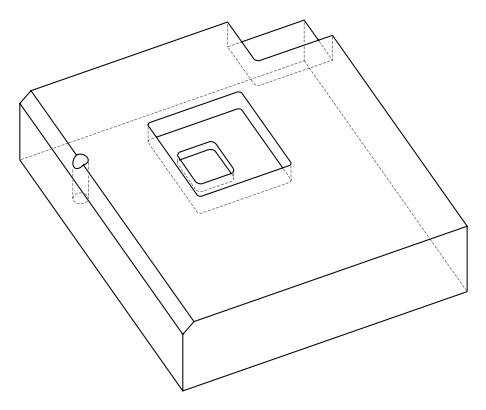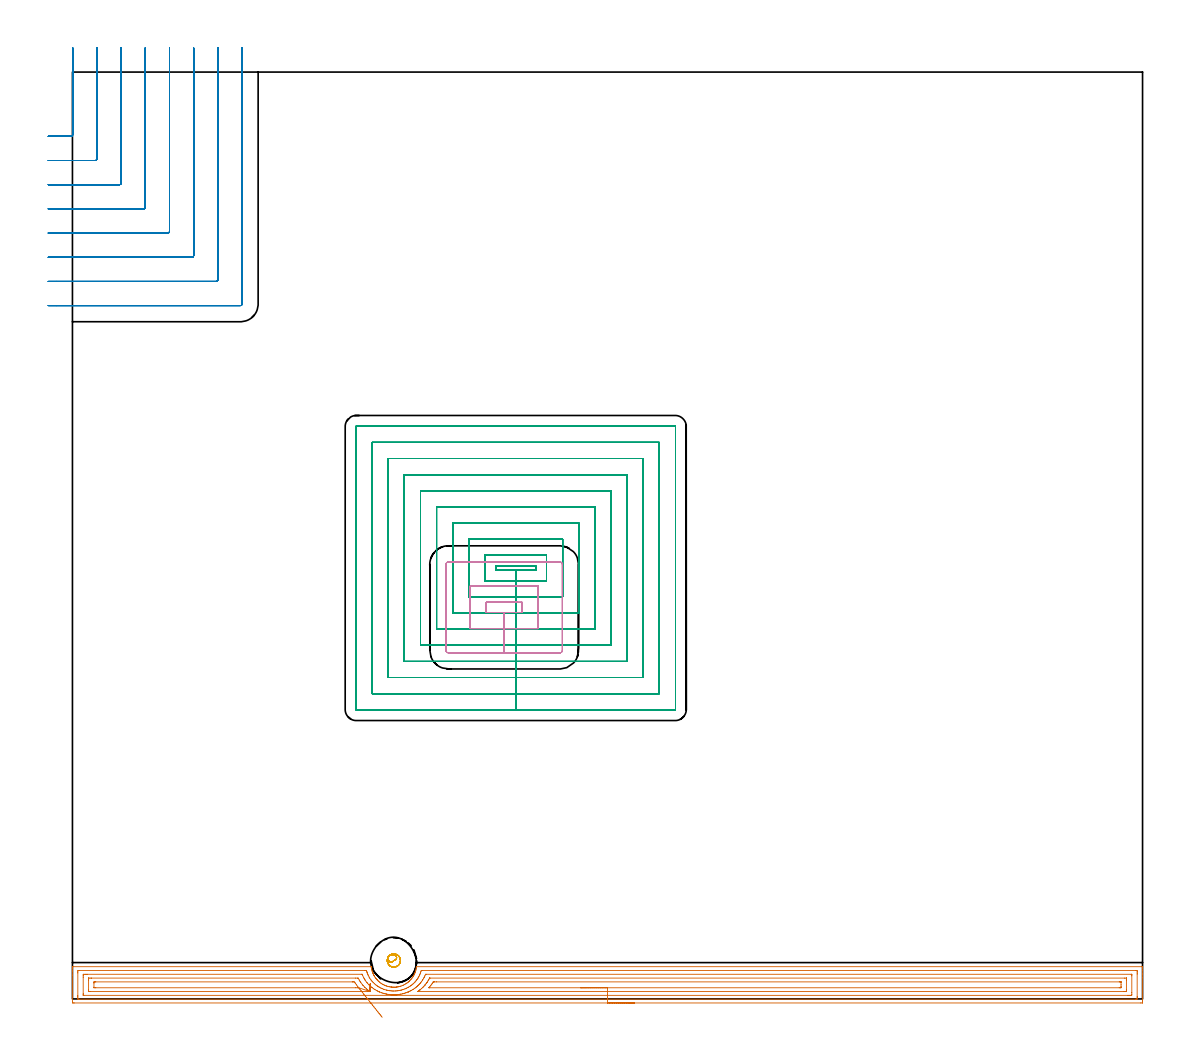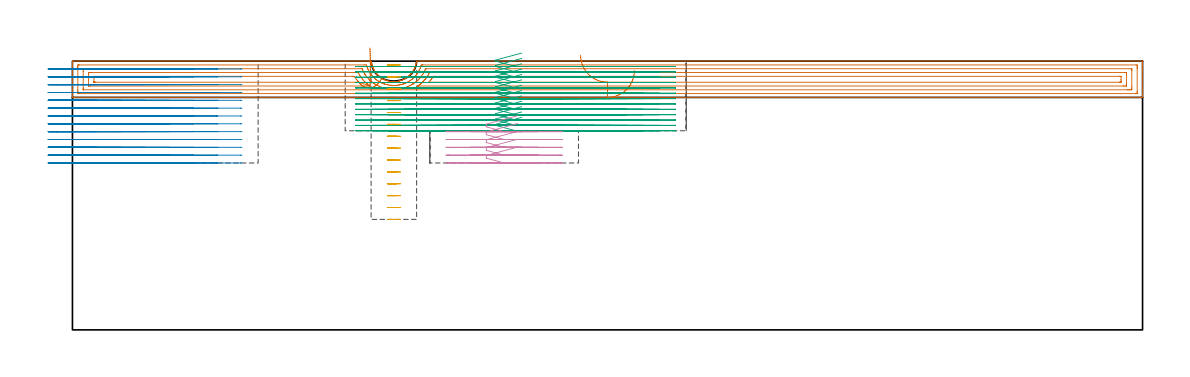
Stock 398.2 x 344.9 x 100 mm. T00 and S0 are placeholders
(PLAN: 5 operations, 3 tool changes, 108.8 min)
(1 AREA_MILL | FG_CHAMFER_SURFACE | UGT0205_001 | 16.2 min | 36288 mm3)
(2 MILL_CORNER_NOTCH_RECTANGULAR | CORNER_NOTCH_RECTANGULAR | NXT0201_011 | Follow Part, ap 3, ae 75% | 24.47 min | 242945 mm3)
(3 MILL_RECTANGULAR_POCKET | POCKET_RECTANGULAR_STRAIGHT | NXT0201_009 | Follow Part, ap 2, ae 75% | 63.39 min | 372726 mm3)
(4 MILL_RECTANGULAR_POCKET_1 | POCKET_RECTANGULAR_STRAIGHT_1 | NXT0201_011 | Follow Part, ap 3, ae 75% | 3.32 min | 29906 mm3)
(5 MILL_BLIND_HOLE_FROM_SOLID_MATERIAL | STEP1POCKET | NXT0201_011 | Spiral | 1.41 min | 12876 mm3)
(TOOL UGT0205_001 | Chamfer Mill 20 x 3 x 45 deg. | D20 FL50 Z2)
(TOOL NXT0201_011 | ENDMILL 12mm [2P460-1200-NA 1630] | D12 FL38 Z6)
(TOOL NXT0201_009 | ENDMILL 8mm [2P460-0800-NA 1630] | D8 FL26 Z6)
(OP 1 AREA_MILL)
G17 G21 G94 G90
T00 M6
G54
G17 G0 G90 X209.1 Y-1.5 S1061 M3
G43 Z110. H0
Z96.5
G94 G1 X209.062 Z95.628 F250.
X208.948 Z94.764
X208.759 Z93.912
X208.497 Z93.08
X208.163 Z92.274
X207.76 Z91.5
X207.292 Z90.764
X206.76 Z90.072
X206.171 Z89.429
X205.528 Z88.84
X204.836 Z88.308
X204.1 Z87.84
X203.326 Z87.437
X202.52 Z87.103
X201.688 Z86.841
X200.836 Z86.652
X199.972 Z86.538
X199.1 Z86.5
X0.627
X0.271 Y-1.496 Z86.502
X0.01 Y-1.492 Z86.506
X0. Y-1.228 Z86.77
Y8.8 Z96.795
Y10.217 Z98.214
Y10.575 Z98.571
Y11.292 Z99.292
Y11.567 Z99.566
X0.007 Y11.964 Z99.955
X0.01 Y11.997 Z99.988
X0.18 Y12. Z100.
X111.039
X111.179 Y11.997 Z99.988
X111.186 Y11.969 Z99.961
X111.281 Y11.388 Z99.388
X111.319 Y11.164 Z99.164
X111.413 Y10.735 Z98.734
X111.528 Y10.308 Z98.308
X111.696 Y9.837 Z97.837
X111.784 Y9.62 Z97.619
X111.874 Y9.399 Z97.397
X111.948 Y9.244 Z97.24
X112.086 Y8.954 Z96.953
X112.169 Y8.8 Z96.796
X112.225 Y8.693 Z96.692
X112.321 Y8.516 Z96.515
X112.421 Y8.349 Z96.347
X112.452 Y8.303 Z96.302
X112.664 Y7.987 Z95.986
X112.921 Y7.634 Z95.632
X113.048 Y7.473 Z95.473
X113.114 Y7.392 Z95.391
X113.274 Y7.204 Z95.204
X113.315 Y7.157 Z95.156
X113.444 Y7.025 Z95.022
X113.709 Y6.751 Z94.748
X113.87 Y6.601 Z94.597
X113.954 Y6.522 Z94.518
X114.208 Y6.301 Z94.298
X114.777 Y5.868 Z93.866
X115.102 Y5.652 Z93.652
X115.545 Y5.397 Z93.395
X115.995 Y5.166 Z93.163
X116.272 Y5.041 Z93.039
X116.396 Y4.986 Z92.982
X116.641 Y4.889 Z92.888
X116.889 Y4.802 Z92.801
X117.334 Y4.667 Z92.666
X117.783 Y4.555 Z92.552
X118.229 Y4.47 Z92.468
X118.618 Y4.417 Z92.414
X118.676 Y4.409 Z92.407
X118.744 Y4.402 Z92.401
X119.01 Y4.381 Z92.375
X119.143 Y4.369 Z92.366
X119.321 Y4.359 Z92.357
X119.402 Y4.356 Z92.352
X119.553 Y4.358 Z92.35
X119.688 Z92.351
X119.794 Y4.356 Z92.353
X120.017 Y4.365 Z92.364
X120.426 Y4.402 Z92.395
X120.464 Y4.405 Z92.398
X120.692 Y4.434 Z92.428
X120.911 Y4.463 Z92.457
X121.32 Y4.538 Z92.531
X121.357 Y4.544 Z92.539
X121.555 Y4.59 Z92.589
X121.767 Y4.643 Z92.638
X121.806 Y4.652 Z92.647
X122.251 Y4.786 Z92.783
X122.802 Y4.985 Z92.984
X123.144 Y5.137 Z93.135
X123.595 Y5.365 Z93.363
X124.038 Y5.616 Z93.614
X124.382 Y5.842 Z93.839
X124.422 Y5.868 Z93.866
X124.931 Y6.252 Z94.251
X125.075 Y6.374 Z94.373
X125.143 Y6.433 Z94.43
X125.194 Y6.477 Z94.475
X125.217 Y6.496 Z94.494
X125.491 Y6.75 Z94.749
X125.825 Y7.094 Z95.093
X126.011 Y7.317 Z95.317
X126.273 Y7.633 Z95.632
X126.474 Y7.913 Z95.91
X126.719 Y8.254 Z96.252
X126.781 Y8.357 Z96.354
X126.878 Y8.516 Z96.515
X127.001 Y8.744 Z96.743
X127.114 Y8.954 Z96.953
X127.25 Y9.244 Z97.242
X127.28 Y9.308 Z97.308
X127.322 Y9.398 Z97.397
X127.379 Y9.539 Z97.538
X127.437 Y9.688 Z97.683
X127.578 Y10.039 Z98.038
X127.612 Y10.123 Z98.123
X127.631 Y10.184 Z98.184
X127.662 Y10.282 Z98.28
X127.742 Y10.575 Z98.569
X127.783 Y10.724 Z98.718
X127.881 Y11.164 Z99.16
X127.979 Y11.743 Z99.742
X128.007 Y11.954 Z99.953
X128.022 Y11.995 Z99.995
X128.025 Y12. Z100.
X398.02
X398.19 Y11.997 Z99.988
X398.193 Y11.964 Z99.955
X398.2 Y11.567 Z99.566
Y11.292 Z99.291
Y10.575 Z98.571
Y9.33 Z97.327
Y7.913 Z95.908
Y-0.698 Z87.299
X398.198 Y-0.963 Z87.035
X398.192 Y-1.492 Z86.506
X398.108 Y-1.495 Z86.503
X397.573 Y-1.5 Z86.5
X199.1
Y-0.086 Z87.914
X2.415 Y-0.085 Z87.915
X2.01 Y-0.075 Z87.925
X2.003 Y0.334 Z88.334
X2.001 Y0.812 Z88.812
X2. Y1.225 Z89.225
X2.001 Y9.688 Z97.688
X2.003 Y10.098 Z98.098
X2.01 Y10.575 Z98.575
X2.405 Y10.585 Z98.585
X2.415 Y10.586 Z98.586
X108.794
X109.414 Y10.575 Z98.575
X109.518 Y10.223 Z98.223
X109.585 Y10.003 Z98.003
X109.68 Y9.706 Z97.706
X109.698 Y9.655 Z97.655
X109.948 Y9.041 Z97.041
X110.059 Y8.8 Z96.8
X110.409 Y8.094 Z96.094
X110.514 Y7.913 Z95.913
X110.592 Y7.784 Z95.784
X111.125 Y7.025 Z95.025
X111.486 Y6.575 Z94.575
X111.89 Y6.138 Z94.138
X112.38 Y5.658 Z93.658
X112.871 Y5.25 Z93.25
X113.274 Y4.943 Z92.943
X113.527 Y4.767 Z92.767
X113.772 Y4.605 Z92.605
X114.161 Y4.369 Z92.369
X114.171 Y4.364 Z92.364
X114.758 Y4.061 Z92.061
X115.062 Y3.917 Z91.917
X115.243 Y3.835 Z91.835
X115.909 Y3.568 Z91.568
X115.956 Y3.551 Z91.551
X115.989 Y3.54 Z91.54
X116.196 Y3.475 Z91.475
X116.85 Y3.295 Z91.295
X117.094 Y3.233 Z91.233
X117.744 Y3.104 Z91.104
X118.18 Y3.042 Z91.042
X118.638 Y2.993 Z90.993
X119.161 Y2.955 Z90.955
X119.532 Y2.947 Z90.947
X120.055 Y2.956 Z90.956
X120.426 Y2.982 Z90.982
X120.879 Y3.025 Z91.025
X121.32 Y3.083 Z91.083
X121.655 Y3.142 Z91.142
X122.214 Y3.262 Z91.262
X122.387 Y3.303 Z91.303
X123.004 Y3.475 Z91.475
X123.094 Y3.503 Z91.503
X123.108 Y3.508 Z91.508
X123.734 Y3.741 Z91.741
X124.002 Y3.855 Z91.855
X124.351 Y4.016 Z92.016
X124.896 Y4.292 Z92.292
X124.942 Y4.317 Z92.317
X125.022 Y4.362 Z92.362
X125.498 Y4.653 Z92.653
X125.79 Y4.845 Z92.845
X126.025 Y5.017 Z93.017
X126.335 Y5.25 Z93.25
X126.528 Y5.405 Z93.405
X126.684 Y5.538 Z93.538
X126.998 Y5.826 Z93.826
X127.315 Y6.138 Z94.138
X127.444 Y6.271 Z94.271
X127.578 Y6.418 Z94.418
X127.852 Y6.753 Z94.753
X128.069 Y7.025 Z95.025
X128.24 Y7.256 Z95.256
X128.472 Y7.577 Z95.577
X128.603 Y7.783 Z95.783
X128.678 Y7.913 Z95.913
X128.921 Y8.355 Z96.355
X129.142 Y8.8 Z96.8
X129.213 Y8.953 Z96.953
X129.366 Y9.313 Z97.313
X129.471 Y9.584 Z97.584
X129.507 Y9.688 Z97.688
X129.687 Y10.257 Z98.257
X129.785 Y10.575 Z98.575
X130.25 Y10.586 Z98.586
X130.26
X395.785 Y10.585 Z98.585
X396.19 Y10.575 Z98.575
X396.197 Y10.166 Z98.166
X396.199 Y9.688 Z97.688
X396.2 Y9.275 Z97.275
X396.199 Y0.812 Z88.812
X396.197 Y0.402 Z88.402
X396.19 Y-0.075 Z87.925
X395.795 Y-0.085 Z87.915
X395.785 Y-0.086 Z87.914
X199.1
Y1.328 Z89.328
X4.204 Y1.329 Z89.329
X4.079 Y1.331 Z89.331
X4.035 Y1.333 Z89.333
X4.016 Y1.334 Z89.334
X4.01 Y1.364 Z89.364
X4.005 Y1.498 Z89.498
X4.001 Y1.7 Z89.7
X4. Y1.902 Z89.902
Y8.115 Z96.115
X4.004 Y8.8 Z96.8
X4.009 Y8.994 Z96.994
X4.026 Y9.165 Z97.165
X4.204 Y9.167 Z97.167
X4.725 Y9.17 Z97.17
X5.098 Y9.171 Z97.171
X5.618 Y9.172 Z97.172
X107.536 Y9.171 Z97.171
X107.723 Y9.169 Z97.169
X107.769 Y9.167 Z97.167
X107.787 Y9.165 Z97.165
X107.815 Y9.136 Z97.136
X107.91 Y8.92 Z96.92
X107.958 Y8.8 Z96.8
X107.99 Y8.721 Z96.721
X108.385 Y7.913 Z95.913
X108.528 Y7.632 Z95.632
X108.804 Y7.149 Z95.149
X108.887 Y7.025 Z95.025
X109.068 Y6.763 Z94.763
X109.538 Y6.138 Z94.138
X109.698 Y5.937 Z93.937
X110.329 Y5.25 Z93.25
X110.592 Y4.992 Z92.992
X110.923 Y4.687 Z92.687
X111.311 Y4.362 Z92.362
X111.486 Y4.224 Z92.224
X112.052 Y3.801 Z91.801
X112.38 Y3.587 Z91.587
X112.564 Y3.475 Z91.475
X113.274 Y3.08 Z91.08
X113.557 Y2.93 Z90.93
X114.08 Y2.675 Z90.675
X114.168 Y2.636 Z90.636
X114.286 Y2.587 Z90.587
X115.062 Y2.293 Z90.293
X115.5 Y2.153 Z90.153
X115.956 Y2.025 Z90.025
X116.292 Y1.934 Z89.934
X116.713 Y1.836 Z89.836
X116.85 Y1.808 Z89.808
X117.43 Y1.7 Z89.7
X117.744 Y1.655 Z89.655
X117.795 Y1.649 Z89.649
X118.295 Y1.599 Z89.599
X118.638 Y1.568 Z89.568
X118.781 Y1.558 Z89.558
X119.127 Y1.541 Z89.541
X119.532 Y1.533 Z89.533
X119.7
X120.048 Y1.542 Z89.542
X120.426 Y1.559 Z89.559
X120.559 Y1.568 Z89.568
X121.098 Y1.617 Z89.617
X121.32 Y1.639 Z89.639
X121.375 Y1.645 Z89.645
X121.778 Y1.7 Z89.7
X122.147 Y1.767 Z89.767
X122.214 Y1.78 Z89.78
X122.879 Y1.928 Z89.928
X123.108 Y1.984 Z89.984
X123.579 Y2.12 Z90.12
X124.002 Y2.25 Z90.25
X124.252 Y2.34 Z90.34
X124.896 Y2.577 Z90.577
X124.903 Y2.58 Z90.58
X124.92 Y2.587 Z90.587
X125.511 Y2.864 Z90.864
X125.79 Y3.006 Z91.006
X126.099 Y3.168 Z91.168
X126.639 Y3.475 Z91.475
X126.667 Y3.492 Z91.492
X126.684 Y3.502 Z91.502
X127.205 Y3.846 Z91.846
X127.578 Y4.116 Z92.116
X127.719 Y4.223 Z92.223
X127.894 Y4.362 Z92.362
X128.208 Y4.625 Z92.625
X128.472 Y4.859 Z92.859
X128.674 Y5.05 Z93.05
X128.875 Y5.25 Z93.25
X129.116 Y5.499 Z93.499
X129.366 Y5.778 Z93.778
X129.53 Y5.975 Z93.975
X129.659 Y6.138 Z94.138
X129.918 Y6.477 Z94.477
X130.26 Y6.94 Z94.94
X130.295 Y6.991 Z94.991
X130.316 Y7.025 Z95.025
X130.625 Y7.551 Z95.551
X130.821 Y7.913 Z95.913
X130.932 Y8.133 Z96.133
X131.154 Y8.595 Z96.595
X131.382 Y9.133 Z97.133
X131.395 Y9.162 Z97.162
X131.451 Y9.166 Z97.166
X131.55 Y9.169 Z97.169
X131.675 Y9.171 Z97.171
X393.996
X394.121 Y9.169 Z97.169
X394.165 Y9.167 Z97.167
X394.184 Y9.166 Z97.166
X394.19 Y9.136 Z97.136
X394.195 Y9.002 Z97.002
X394.198 Y8.8 Z96.8
X394.2 Y8.598 Z96.598
Y2.385 Z90.385
X394.196 Y1.7 Z89.7
X394.191 Y1.506 Z89.506
X394.174 Y1.335 Z89.335
X393.996 Y1.333 Z89.333
X393.475 Y1.33 Z89.33
X393.102 Y1.329 Z89.329
X392.582 Y1.328 Z89.328
X199.1
Y2.743 Z90.743
X128.768
X128.605 Y2.745 Z90.745
X128.531 Y2.748 Z90.748
X128.505 Y2.75 Z90.75
X128.515 Y2.758 Z90.758
X128.609 Y2.83 Z90.83
X128.784 Y2.959 Z90.959
X128.903 Y3.048 Z91.048
X129.294 Y3.343 Z91.343
X129.366 Y3.398 Z91.398
X129.409 Y3.432 Z91.432
X129.46 Y3.475 Z91.475
X129.884 Y3.845 Z91.845
X130.26 Y4.184 Z92.184
X130.352 Y4.272 Z92.272
X130.441 Y4.362 Z92.362
X130.79 Y4.725 Z92.725
X131.154 Y5.134 Z93.134
X131.207 Y5.198 Z93.198
X131.249 Y5.25 Z93.25
X131.596 Y5.699 Z93.699
X131.927 Y6.138 Z94.138
X131.978 Y6.208 Z94.208
X132.048 Y6.309 Z94.309
X132.322 Y6.754 Z94.754
X132.482 Y7.025 Z95.025
X132.647 Y7.319 Z95.319
X132.863 Y7.721 Z95.721
X132.881 Y7.751 Z95.751
X132.898 Y7.753 Z95.753
X132.942 Y7.755 Z95.755
X133.1 Y7.757 Z95.757
X391.471
X392.096 Y7.755 Z95.755
X392.167 Y7.753 Z95.753
X392.184 Y7.751 Z95.751
X392.19 Y7.737 Z95.737
X392.193 Y7.684 Z95.684
X392.198 Y7.467 Z95.467
X392.2 Y7.034 Z95.034
Y3.483 Z91.483
X392.197 Y3.035 Z91.035
X392.193 Y2.816 Z90.816
X392.19 Y2.762 Z90.762
X392.182 Y2.749 Z90.749
X392.157 Y2.748 Z90.748
X392.05 Y2.745 Z90.745
X391.314 Y2.743 Z90.743
X391.158
X199.1
Y4.157 Z92.157
X132.942
X132.735 Y4.159 Z92.159
X132.678 Y4.161 Z92.161
X132.673 Y4.162 Z92.162
X132.684 Y4.179 Z92.179
X132.719 Y4.226 Z92.226
X132.942 Y4.494 Z92.494
X133.274 Y4.921 Z92.921
X133.526 Y5.25 Z93.25
X133.658 Y5.428 Z93.428
X133.837 Y5.678 Z93.678
X134.213 Y6.266 Z94.266
X134.248 Y6.317 Z94.317
X134.263 Y6.336 Z94.336
X134.317 Y6.338 Z94.338
X134.525 Y6.342 Z94.342
X134.731 Y6.343 Z94.343
X135.418
X389.526
X389.733 Y6.342 Z94.342
X390.147 Y6.337 Z94.337
X390.191 Y6.335 Z94.335
X390.194 Y6.324 Z94.324
X390.197 Y6.292 Z94.292
X390.199 Y6.233 Z94.233
X390.2 Y6.138 Z94.138
Y5.25 Z93.25
X390.199 Y4.582 Z92.582
X390.195 Y4.362 Z92.362
X390.19 Y4.196 Z92.196
X390.181 Y4.164 Z92.164
X390.078 Y4.161 Z92.161
X389.941 Y4.159 Z92.159
X389.733 Y4.157 Z92.157
X389.526
X199.1
X198.228 Z92.195
X197.364 Z92.309
X196.512 Z92.498
X195.68 Z92.76
X194.874 Z93.094
X194.1 Z93.497
X193.364 Z93.965
X192.672 Z94.496
X192.029 Z95.086
X191.44 Z95.729
X190.908 Z96.421
X190.44 Z97.157
X190.037 Z97.931
X189.703 Z98.737
X189.441 Z99.569
X189.252 Z100.42
X189.138 Z101.285
X189.1 Z102.157
G0 Z110.
X110.699 Y2.76
Z104.894
G1 X110.727 Y3.348 Z104.251
X110.752 Y3.879 Z103.558
X110.774 Y4.346 Z102.822
X110.793 Y4.748 Z102.048
X110.809 Y5.081 Z101.242
X110.821 Y5.343 Z100.41
X110.83 Y5.531 Z99.558
X110.835 Y5.644 Z98.693
X110.837 Y5.682 Z97.822
X110.835 Y5.643 Z96.95
X110.83 Y5.529 Z96.085
X110.821 Y5.34 Z95.234
X110.808 Y5.078 Z94.402
X110.793 Y4.744 Z93.596
X110.774 Y4.341 Z92.822
X110.751 Y3.872 Z92.087
X110.726 Y3.341 Z91.395
X110.698 Y2.752 Z90.752
Y2.75 Z90.75
X110.691 Y2.747 Z90.747
X110.592 Y2.744 Z90.744
X110.435 Y2.743 Z90.743
X6.729
X6.104 Y2.745 Z90.745
X6.033 Y2.747 Z90.747
X6.016 Y2.749 Z90.749
X6.01 Y2.763 Z90.763
X6.006 Y2.816 Z90.816
X6.002 Y3.033 Z91.033
X6. Y3.466 Z91.466
Y7.017 Z95.017
X6.003 Y7.465 Z95.465
X6.007 Y7.684 Z95.684
X6.01 Y7.738 Z95.738
X6.018 Y7.751 Z95.751
X6.044 Y7.752 Z95.752
X6.15 Y7.755 Z95.755
X6.886 Y7.757 Z95.757
X7.042
X105.385
X106.122 Y7.752 Z95.752
X106.286 Y7.75 Z95.75
X106.352 Y7.705 Z95.705
X106.39 Y7.647 Z95.647
X106.718 Y7.025 Z95.025
X107.016 Y6.525 Z94.525
X107.285 Y6.138 Z94.138
X107.91 Y5.289 Z93.289
X107.943 Y5.25 Z93.25
X108.168 Y4.994 Z92.994
X108.762 Y4.362 Z92.362
X108.804 Y4.319 Z92.319
X109.47 Y3.702 Z91.702
X109.698 Y3.512 Z91.512
X109.745 Y3.475 Z91.475
X110.592 Y2.835 Z90.835
X110.684 Y2.766 Z90.766
X110.698 Y2.752 Z90.752
X106.519 Y4.164 Z92.164
X106.326 Y4.16 Z92.16
X106.122 Y4.158 Z92.158
X105.435 Y4.157 Z92.157
X8.674
X8.467 Y4.158 Z92.158
X8.053 Y4.163 Z92.163
X8.009 Y4.165 Z92.165
X8.006 Y4.176 Z92.176
X8.003 Y4.208 Z92.208
X8.001 Y4.267 Z92.267
X8. Y4.362 Z92.362
X8.001 Y5.918 Z93.918
X8.005 Y6.138 Z94.138
X8.01 Y6.304 Z94.304
X8.019 Y6.336 Z94.336
X8.122 Y6.339 Z94.339
X8.26 Y6.341 Z94.341
X8.467 Y6.343 Z94.343
X8.674
X104.127
X104.334 Y6.342 Z94.342
X104.541 Y6.339 Z94.339
X104.939 Y6.333 Z94.333
X105.065 Y6.138 Z94.138
X105.228 Y5.886 Z93.886
X105.686 Y5.25 Z93.25
X106.122 Y4.663 Z92.663
X106.519 Y4.164 Z92.164
X106.96 Y3.608 Z91.656
X107.428 Y3.02 Z91.213
X107.917 Y2.404 Z90.837
X108.426 Y1.764 Z90.53
X108.948 Y1.106 Z90.296
X109.482 Y0.435 Z90.136
X110.022 Y-0.245 Z90.052
X110.565 Y-0.928 Z90.043
X111.106 Y-1.609 Z90.111
X111.641 Y-2.283 Z90.254
X112.167 Y-2.944 Z90.472
X112.679 Y-3.588 Z90.762
X113.173 Y-4.21 Z91.123
X113.646 Y-4.805 Z91.552
X114.093 Y-5.368 Z92.045
X114.512 Y-5.895 Z92.6
X114.9 Y-6.383 Z93.21
X115.253 Y-6.827 Z93.873
G0 Z110.
M5
M2
(OP 2 MILL_CORNER_NOTCH_RECTANGULAR)
G17 G21 G94 G90
T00 M6
G54
G17 G0 G90 X-9. Y321. S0 M3
G43 Z110. H1
Z97.085
G94 G1 X-6. F250.
X-0.495 F500.
G3 X0.1 Y321.595 R0.6
G1 Y350.9
Y353.9 F250.
G0 Z110.
X-9. Y312.
Z97.085
G1 X-6.
X8.505 F500.
G3 X9.1 Y312.595 R0.6
G1 Y350.9
Y353.9 F250.
G0 Z110.
X-9. Y303.
Z97.085
G1 X-6.
X17.505 F500.
G3 X18.1 Y303.595 R0.6
G1 Y350.9
Y353.9 F250.
G0 Z110.
X-9. Y294.
Z97.085
G1 X-6.
X26.504 F500.
G3 X27.1 Y294.596 R0.6
G1 Y350.9
Y353.9 F250.
G0 Z110.
X-9. Y285.
Z97.085
G1 X-6.
X35.504 F500.
G3 X36.1 Y285.596 R0.6
G1 Y350.9
Y353.9 F250.
G0 Z110.
X-9. Y276.
Z97.085
G1 X-6.
X44.504 F500.
G3 X45.1 Y276.596 R0.6
G1 Y350.9
Y353.9 F250.
G0 Z110.
X-9. Y267.
Z97.085
G1 X-6.
X53.504 F500.
G3 X54.1 Y267.596 R0.6
G1 Y350.9
Y353.9 F250.
G0 Z110.
X-9. Y258.
Z97.085
G1 X-6.
X62.504 F500.
G3 X63.1 Y258.596 R0.6
G1 Y350.9
Y353.9 F250.
G0 Z110.
X-9. Y321.
Z94.169
G1 X-6.
X-0.495 F500.
G3 X0.1 Y321.595 R0.6
G1 Y350.9
Y353.9 F250.
G0 Z110.
X-9. Y312.
Z94.169
G1 X-6.
X8.505 F500.
G3 X9.1 Y312.595 R0.6
G1 Y350.9
Y353.9 F250.
G0 Z110.
X-9. Y303.
Z94.169
G1 X-6.
X17.505 F500.
G3 X18.1 Y303.595 R0.6
G1 Y350.9
Y353.9 F250.
G0 Z110.
X-9. Y294.
Z94.169
G1 X-6.
X26.504 F500.
G3 X27.1 Y294.596 R0.6
G1 Y350.9
Y353.9 F250.
G0 Z110.
X-9. Y285.
Z94.169
G1 X-6.
X35.504 F500.
G3 X36.1 Y285.596 R0.6
G1 Y350.9
Y353.9 F250.
G0 Z110.
X-9. Y276.
Z94.169
G1 X-6.
X44.504 F500.
G3 X45.1 Y276.596 R0.6
G1 Y350.9
Y353.9 F250.
G0 Z110.
X-9. Y267.
Z94.169
G1 X-6.
X53.504 F500.
G3 X54.1 Y267.596 R0.6
G1 Y350.9
Y353.9 F250.
G0 Z110.
X-9. Y258.
Z94.169
G1 X-6.
X62.504 F500.
G3 X63.1 Y258.596 R0.6
G1 Y350.9
Y353.9 F250.
G0 Z110.
X-9. Y321.
Z91.254
G1 X-6.
X-0.495 F500.
G3 X0.1 Y321.595 R0.6
G1 Y350.9
Y353.9 F250.
G0 Z110.
X-9. Y312.
Z91.254
G1 X-6.
X8.505 F500.
G3 X9.1 Y312.595 R0.6
G1 Y350.9
Y353.9 F250.
G0 Z110.
X-9. Y303.
Z91.254
G1 X-6.
X17.505 F500.
G3 X18.1 Y303.595 R0.6
G1 Y350.9
Y353.9 F250.
G0 Z110.
X-9. Y294.
Z91.254
G1 X-6.
X26.504 F500.
G3 X27.1 Y294.596 R0.6
G1 Y350.9
Y353.9 F250.
G0 Z110.
X-9. Y285.
Z91.254
G1 X-6.
X35.504 F500.
G3 X36.1 Y285.596 R0.6
G1 Y350.9
Y353.9 F250.
G0 Z110.
X-9. Y276.
Z91.254
G1 X-6.
X44.504 F500.
G3 X45.1 Y276.596 R0.6
G1 Y350.9
Y353.9 F250.
G0 Z110.
X-9. Y267.
Z91.254
G1 X-6.
X53.504 F500.
G3 X54.1 Y267.596 R0.6
G1 Y350.9
Y353.9 F250.
G0 Z110.
X-9. Y258.
Z91.254
G1 X-6.
X62.504 F500.
G3 X63.1 Y258.596 R0.6
G1 Y350.9
Y353.9 F250.
G0 Z110.
X-9. Y321.
Z88.338
G1 X-6.
X-0.495 F500.
G3 X0.1 Y321.595 R0.6
G1 Y350.9
Y353.9 F250.
G0 Z110.
X-9. Y312.
Z88.338
G1 X-6.
X8.505 F500.
G3 X9.1 Y312.595 R0.6
G1 Y350.9
Y353.9 F250.
G0 Z110.
X-9. Y303.
Z88.338
G1 X-6.
X17.505 F500.
G3 X18.1 Y303.595 R0.6
G1 Y350.9
Y353.9 F250.
G0 Z110.
X-9. Y294.
Z88.338
G1 X-6.
X26.504 F500.
G3 X27.1 Y294.596 R0.6
G1 Y350.9
Y353.9 F250.
G0 Z110.
X-9. Y285.
Z88.338
G1 X-6.
X35.504 F500.
G3 X36.1 Y285.596 R0.6
G1 Y350.9
Y353.9 F250.
G0 Z110.
X-9. Y276.
Z88.338
G1 X-6.
X44.504 F500.
G3 X45.1 Y276.596 R0.6
G1 Y350.9
Y353.9 F250.
G0 Z110.
X-9. Y267.
Z88.338
G1 X-6.
X53.504 F500.
G3 X54.1 Y267.596 R0.6
G1 Y350.9
Y353.9 F250.
G0 Z110.
X-9. Y258.
Z88.338
G1 X-6.
X62.504 F500.
G3 X63.1 Y258.596 R0.6
G1 Y350.9
Y353.9 F250.
G0 Z110.
X-9. Y321.
Z85.423
G1 X-6.
X-0.495 F500.
G3 X0.1 Y321.595 R0.6
G1 Y350.9
Y353.9 F250.
G0 Z110.
X-9. Y312.
Z85.423
G1 X-6.
X8.505 F500.
G3 X9.1 Y312.595 R0.6
G1 Y350.9
Y353.9 F250.
G0 Z110.
X-9. Y303.
Z85.423
G1 X-6.
X17.505 F500.
G3 X18.1 Y303.595 R0.6
G1 Y350.9
Y353.9 F250.
G0 Z110.
X-9. Y294.
Z85.423
G1 X-6.
X26.504 F500.
G3 X27.1 Y294.596 R0.6
G1 Y350.9
Y353.9 F250.
G0 Z110.
X-9. Y285.
Z85.423
G1 X-6.
X35.504 F500.
G3 X36.1 Y285.596 R0.6
G1 Y350.9
Y353.9 F250.
G0 Z110.
X-9. Y276.
Z85.423
G1 X-6.
X44.504 F500.
G3 X45.1 Y276.596 R0.6
G1 Y350.9
Y353.9 F250.
G0 Z110.
X-9. Y267.
Z85.423
G1 X-6.
X53.504 F500.
G3 X54.1 Y267.596 R0.6
G1 Y350.9
Y353.9 F250.
G0 Z110.
X-9. Y258.
Z85.423
G1 X-6.
X62.504 F500.
G3 X63.1 Y258.596 R0.6
G1 Y350.9
Y353.9 F250.
G0 Z110.
X-9. Y321.
Z82.508
G1 X-6.
X-0.495 F500.
G3 X0.1 Y321.595 R0.6
G1 Y350.9
Y353.9 F250.
G0 Z110.
X-9. Y312.
Z82.508
G1 X-6.
X8.505 F500.
G3 X9.1 Y312.595 R0.6
G1 Y350.9
Y353.9 F250.
G0 Z110.
X-9. Y303.
Z82.508
G1 X-6.
X17.505 F500.
G3 X18.1 Y303.595 R0.6
G1 Y350.9
Y353.9 F250.
G0 Z110.
X-9. Y294.
Z82.508
G1 X-6.
X26.504 F500.
G3 X27.1 Y294.596 R0.6
G1 Y350.9
Y353.9 F250.
G0 Z110.
X-9. Y285.
Z82.508
G1 X-6.
X35.504 F500.
G3 X36.1 Y285.596 R0.6
G1 Y350.9
Y353.9 F250.
G0 Z110.
X-9. Y276.
Z82.508
G1 X-6.
X44.504 F500.
G3 X45.1 Y276.596 R0.6
G1 Y350.9
Y353.9 F250.
G0 Z110.
X-9. Y267.
Z82.508
G1 X-6.
X53.504 F500.
G3 X54.1 Y267.596 R0.6
G1 Y350.9
Y353.9 F250.
G0 Z110.
X-9. Y258.
Z82.508
G1 X-6.
X62.504 F500.
G3 X63.1 Y258.596 R0.6
G1 Y350.9
Y353.9 F250.
G0 Z110.
X-9. Y321.
Z79.592
G1 X-6.
X-0.495 F500.
G3 X0.1 Y321.595 R0.6
G1 Y350.9
Y353.9 F250.
G0 Z110.
X-9. Y312.
Z79.592
G1 X-6.
X8.505 F500.
G3 X9.1 Y312.595 R0.6
G1 Y350.9
Y353.9 F250.
G0 Z110.
X-9. Y303.
Z79.592
G1 X-6.
X17.505 F500.
G3 X18.1 Y303.595 R0.6
G1 Y350.9
Y353.9 F250.
G0 Z110.
X-9. Y294.
Z79.592
G1 X-6.
X26.504 F500.
G3 X27.1 Y294.596 R0.6
G1 Y350.9
Y353.9 F250.
G0 Z110.
X-9. Y285.
Z79.592
G1 X-6.
X35.504 F500.
G3 X36.1 Y285.596 R0.6
G1 Y350.9
Y353.9 F250.
G0 Z110.
X-9. Y276.
Z79.592
G1 X-6.
X44.504 F500.
G3 X45.1 Y276.596 R0.6
G1 Y350.9
Y353.9 F250.
G0 Z110.
X-9. Y267.
Z79.592
G1 X-6.
X53.504 F500.
G3 X54.1 Y267.596 R0.6
G1 Y350.9
Y353.9 F250.
G0 Z110.
X-9. Y258.
Z79.592
G1 X-6.
X62.504 F500.
G3 X63.1 Y258.596 R0.6
G1 Y350.9
Y353.9 F250.
G0 Z110.
X-9. Y321.
Z76.677
G1 X-6.
X-0.495 F500.
G3 X0.1 Y321.595 R0.6
G1 Y350.9
Y353.9 F250.
G0 Z110.
X-9. Y312.
Z76.677
G1 X-6.
X8.505 F500.
G3 X9.1 Y312.595 R0.6
G1 Y350.9
Y353.9 F250.
G0 Z110.
X-9. Y303.
Z76.677
G1 X-6.
X17.505 F500.
G3 X18.1 Y303.595 R0.6
G1 Y350.9
Y353.9 F250.
G0 Z110.
X-9. Y294.
Z76.677
G1 X-6.
X26.504 F500.
G3 X27.1 Y294.596 R0.6
G1 Y350.9
Y353.9 F250.
G0 Z110.
X-9. Y285.
Z76.677
G1 X-6.
X35.504 F500.
G3 X36.1 Y285.596 R0.6
G1 Y350.9
Y353.9 F250.
G0 Z110.
X-9. Y276.
Z76.677
G1 X-6.
X44.504 F500.
G3 X45.1 Y276.596 R0.6
G1 Y350.9
Y353.9 F250.
G0 Z110.
X-9. Y267.
Z76.677
G1 X-6.
X53.504 F500.
G3 X54.1 Y267.596 R0.6
G1 Y350.9
Y353.9 F250.
G0 Z110.
X-9. Y258.
Z76.677
G1 X-6.
X62.504 F500.
G3 X63.1 Y258.596 R0.6
G1 Y350.9
Y353.9 F250.
G0 Z110.
X-9. Y321.
Z73.762
G1 X-6.
X-0.495 F500.
G3 X0.1 Y321.595 R0.6
G1 Y350.9
Y353.9 F250.
G0 Z110.
X-9. Y312.
Z73.762
G1 X-6.
X8.505 F500.
G3 X9.1 Y312.595 R0.6
G1 Y350.9
Y353.9 F250.
G0 Z110.
X-9. Y303.
Z73.762
G1 X-6.
X17.505 F500.
G3 X18.1 Y303.595 R0.6
G1 Y350.9
Y353.9 F250.
G0 Z110.
X-9. Y294.
Z73.762
G1 X-6.
X26.504 F500.
G3 X27.1 Y294.596 R0.6
G1 Y350.9
Y353.9 F250.
G0 Z110.
X-9. Y285.
Z73.762
G1 X-6.
X35.504 F500.
G3 X36.1 Y285.596 R0.6
G1 Y350.9
Y353.9 F250.
G0 Z110.
X-9. Y276.
Z73.762
G1 X-6.
X44.504 F500.
G3 X45.1 Y276.596 R0.6
G1 Y350.9
Y353.9 F250.
G0 Z110.
X-9. Y267.
Z73.762
G1 X-6.
X53.504 F500.
G3 X54.1 Y267.596 R0.6
G1 Y350.9
Y353.9 F250.
G0 Z110.
X-9. Y258.
Z73.762
G1 X-6.
X62.504 F500.
G3 X63.1 Y258.596 R0.6
G1 Y350.9
Y353.9 F250.
G0 Z110.
X-9. Y321.
Z70.846
G1 X-6.
X-0.495 F500.
G3 X0.1 Y321.595 R0.6
G1 Y350.9
Y353.9 F250.
G0 Z110.
X-9. Y312.
Z70.846
G1 X-6.
X8.505 F500.
G3 X9.1 Y312.595 R0.6
G1 Y350.9
Y353.9 F250.
G0 Z110.
X-9. Y303.
Z70.846
G1 X-6.
X17.505 F500.
G3 X18.1 Y303.595 R0.6
G1 Y350.9
Y353.9 F250.
G0 Z110.
X-9. Y294.
Z70.846
G1 X-6.
X26.504 F500.
G3 X27.1 Y294.596 R0.6
G1 Y350.9
Y353.9 F250.
G0 Z110.
X-9. Y285.
Z70.846
G1 X-6.
X35.504 F500.
G3 X36.1 Y285.596 R0.6
G1 Y350.9
Y353.9 F250.
G0 Z110.
X-9. Y276.
Z70.846
G1 X-6.
X44.504 F500.
G3 X45.1 Y276.596 R0.6
G1 Y350.9
Y353.9 F250.
G0 Z110.
X-9. Y267.
Z70.846
G1 X-6.
X53.504 F500.
G3 X54.1 Y267.596 R0.6
G1 Y350.9
Y353.9 F250.
G0 Z110.
X-9. Y258.
Z70.846
G1 X-6.
X62.504 F500.
G3 X63.1 Y258.596 R0.6
G1 Y350.9
Y353.9 F250.
G0 Z110.
X-9. Y321.
Z67.931
G1 X-6.
X-0.495 F500.
G3 X0.1 Y321.595 R0.6
G1 Y350.9
Y353.9 F250.
G0 Z110.
X-9. Y312.
Z67.931
G1 X-6.
X8.505 F500.
G3 X9.1 Y312.595 R0.6
G1 Y350.9
Y353.9 F250.
G0 Z110.
X-9. Y303.
Z67.931
G1 X-6.
X17.505 F500.
G3 X18.1 Y303.595 R0.6
G1 Y350.9
Y353.9 F250.
G0 Z110.
X-9. Y294.
Z67.931
G1 X-6.
X26.504 F500.
G3 X27.1 Y294.596 R0.6
G1 Y350.9
Y353.9 F250.
G0 Z110.
X-9. Y285.
Z67.931
G1 X-6.
X35.504 F500.
G3 X36.1 Y285.596 R0.6
G1 Y350.9
Y353.9 F250.
G0 Z110.
X-9. Y276.
Z67.931
G1 X-6.
X44.504 F500.
G3 X45.1 Y276.596 R0.6
G1 Y350.9
Y353.9 F250.
G0 Z110.
X-9. Y267.
Z67.931
G1 X-6.
X53.504 F500.
G3 X54.1 Y267.596 R0.6
G1 Y350.9
Y353.9 F250.
G0 Z110.
X-9. Y258.
Z67.931
G1 X-6.
X62.504 F500.
G3 X63.1 Y258.596 R0.6
G1 Y350.9
Y353.9 F250.
G0 Z110.
X-9. Y321.
Z65.015
G1 X-6.
X-0.495 F500.
G3 X0.1 Y321.595 R0.6
G1 Y350.9
Y353.9 F250.
G0 Z110.
X-9. Y312.
Z65.015
G1 X-6.
X8.505 F500.
G3 X9.1 Y312.595 R0.6
G1 Y350.9
Y353.9 F250.
G0 Z110.
X-9. Y303.
Z65.015
G1 X-6.
X17.505 F500.
G3 X18.1 Y303.595 R0.6
G1 Y350.9
Y353.9 F250.
G0 Z110.
X-9. Y294.
Z65.015
G1 X-6.
X26.504 F500.
G3 X27.1 Y294.596 R0.6
G1 Y350.9
Y353.9 F250.
G0 Z110.
X-9. Y285.
Z65.015
G1 X-6.
X35.504 F500.
G3 X36.1 Y285.596 R0.6
G1 Y350.9
Y353.9 F250.
G0 Z110.
X-9. Y276.
Z65.015
G1 X-6.
X44.504 F500.
G3 X45.1 Y276.596 R0.6
G1 Y350.9
Y353.9 F250.
G0 Z110.
X-9. Y267.
Z65.015
G1 X-6.
X53.504 F500.
G3 X54.1 Y267.596 R0.6
G1 Y350.9
Y353.9 F250.
G0 Z110.
X-9. Y258.
Z65.015
G1 X-6.
X62.504 F500.
G3 X63.1 Y258.596 R0.6
G1 Y350.9
Y353.9 F250.
G0 Z110.
X-9. Y321.
Z62.1
G1 X-6.
X-0.495 F500.
G3 X0.1 Y321.595 R0.6
G1 Y350.9
Y353.9 F250.
G0 Z110.
X-9. Y312.
Z62.1
G1 X-6.
X8.505 F500.
G3 X9.1 Y312.595 R0.6
G1 Y350.9
Y353.9 F250.
G0 Z110.
X-9. Y303.
Z62.1
G1 X-6.
X17.505 F500.
G3 X18.1 Y303.595 R0.6
G1 Y350.9
Y353.9 F250.
G0 Z110.
X-9. Y294.
Z62.1
G1 X-6.
X26.504 F500.
G3 X27.1 Y294.596 R0.6
G1 Y350.9
Y353.9 F250.
G0 Z110.
X-9. Y285.
Z62.1
G1 X-6.
X35.504 F500.
G3 X36.1 Y285.596 R0.6
G1 Y350.9
Y353.9 F250.
G0 Z110.
X-9. Y276.
Z62.1
G1 X-6.
X44.504 F500.
G3 X45.1 Y276.596 R0.6
G1 Y350.9
Y353.9 F250.
G0 Z110.
X-9. Y267.
Z62.1
G1 X-6.
X53.504 F500.
G3 X54.1 Y267.596 R0.6
G1 Y350.9
Y353.9 F250.
G0 Z110.
X-9. Y258.
Z62.1
G1 X-6.
X62.504 F500.
G3 X63.1 Y258.596 R0.6
G1 Y350.9
Y353.9 F250.
G0 Z110.
M5
M2
(OP 3 MILL_RECTANGULAR_POCKET)
G17 G21 G94 G90
T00 M6
G54
G17 G0 G90 X167.182 Y161.1 S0 M3
G43 Z110. H1
Z103.
G94 G1 X157.5 Z100.406 F250.
Y159.6 Z100.004
X164.95 Z98.008
X172.4 F500.
Y161.1
X157.5
Y159.6
X164.95
Y155.6
X176.4
Y165.1
X153.5
Y155.6
X164.95
Y149.6
X182.4
Y171.1
X147.5
Y149.6
X164.95
Y143.6
X188.4
Y177.1
X141.5
Y143.6
X164.95
Y137.6
X194.4
Y183.1
X135.5
Y137.6
X164.95
Y131.6
X200.4
Y189.1
X129.5
Y131.6
X164.95
Y125.6
X206.4
Y195.1
X123.5
Y125.6
X164.95
Y119.6
X212.4
Y201.1
X117.5
Y119.6
X164.95
Y113.6
X218.4
Y207.1
X111.5
Y113.6
X164.95
Y107.6
X224.3
X224.355 Y107.605
X224.395 Y107.645
X224.4 Y107.7
Y213.
X224.395 Y213.055
X224.355 Y213.095
X224.3 Y213.1
X105.6
X105.545 Y213.095
X105.505 Y213.055
X105.5 Y213.
Y107.7
X105.505 Y107.645
X105.545 Y107.605
X105.6 Y107.6
X164.95
X165.95
G0 X167.182 Y161.1 Z101.008
G1 X157.5 Z98.413 F250.
Y159.6 Z98.012
X164.95 Z96.015
X172.4 F500.
Y161.1
X157.5
Y159.6
X164.95
Y155.6
X176.4
Y165.1
X153.5
Y155.6
X164.95
Y149.6
X182.4
Y171.1
X147.5
Y149.6
X164.95
Y143.6
X188.4
Y177.1
X141.5
Y143.6
X164.95
Y137.6
X194.4
Y183.1
X135.5
Y137.6
X164.95
Y131.6
X200.4
Y189.1
X129.5
Y131.6
X164.95
Y125.6
X206.4
Y195.1
X123.5
Y125.6
X164.95
Y119.6
X212.4
Y201.1
X117.5
Y119.6
X164.95
Y113.6
X218.4
Y207.1
X111.5
Y113.6
X164.95
Y107.6
X224.3
X224.355 Y107.605
X224.395 Y107.645
X224.4 Y107.7
Y213.
X224.395 Y213.055
X224.355 Y213.095
X224.3 Y213.1
X105.6
X105.545 Y213.095
X105.505 Y213.055
X105.5 Y213.
Y107.7
X105.505 Y107.645
X105.545 Y107.605
X105.6 Y107.6
X164.95
X165.95
G0 X167.182 Y161.1 Z99.015
G1 X157.5 Z96.421 F250.
Y159.6 Z96.019
X164.95 Z94.023
X172.4 F500.
Y161.1
X157.5
Y159.6
X164.95
Y155.6
X176.4
Y165.1
X153.5
Y155.6
X164.95
Y149.6
X182.4
Y171.1
X147.5
Y149.6
X164.95
Y143.6
X188.4
Y177.1
X141.5
Y143.6
X164.95
Y137.6
X194.4
Y183.1
X135.5
Y137.6
X164.95
Y131.6
X200.4
Y189.1
X129.5
Y131.6
X164.95
Y125.6
X206.4
Y195.1
X123.5
Y125.6
X164.95
Y119.6
X212.4
Y201.1
X117.5
Y119.6
X164.95
Y113.6
X218.4
Y207.1
X111.5
Y113.6
X164.95
Y107.6
X224.3
X224.355 Y107.605
X224.395 Y107.645
X224.4 Y107.7
Y213.
X224.395 Y213.055
X224.355 Y213.095
X224.3 Y213.1
X105.6
X105.545 Y213.095
X105.505 Y213.055
X105.5 Y213.
Y107.7
X105.505 Y107.645
X105.545 Y107.605
X105.6 Y107.6
X164.95
X165.95
G0 X167.182 Y161.1 Z97.023
G1 X157.5 Z94.429 F250.
Y159.6 Z94.027
X164.95 Z92.031
X172.4 F500.
Y161.1
X157.5
Y159.6
X164.95
Y155.6
X176.4
Y165.1
X153.5
Y155.6
X164.95
Y149.6
X182.4
Y171.1
X147.5
Y149.6
X164.95
Y143.6
X188.4
Y177.1
X141.5
Y143.6
X164.95
Y137.6
X194.4
Y183.1
X135.5
Y137.6
X164.95
Y131.6
X200.4
Y189.1
X129.5
Y131.6
X164.95
Y125.6
X206.4
Y195.1
X123.5
Y125.6
X164.95
Y119.6
X212.4
Y201.1
X117.5
Y119.6
X164.95
Y113.6
X218.4
Y207.1
X111.5
Y113.6
X164.95
Y107.6
X224.3
X224.355 Y107.605
X224.395 Y107.645
X224.4 Y107.7
Y213.
X224.395 Y213.055
X224.355 Y213.095
X224.3 Y213.1
X105.6
X105.545 Y213.095
X105.505 Y213.055
X105.5 Y213.
Y107.7
X105.505 Y107.645
X105.545 Y107.605
X105.6 Y107.6
X164.95
X165.95
G0 X167.182 Y161.1 Z95.031
G1 X157.5 Z92.437 F250.
Y159.6 Z92.035
X164.95 Z90.038
X172.4 F500.
Y161.1
X157.5
Y159.6
X164.95
Y155.6
X176.4
Y165.1
X153.5
Y155.6
X164.95
Y149.6
X182.4
Y171.1
X147.5
Y149.6
X164.95
Y143.6
X188.4
Y177.1
X141.5
Y143.6
X164.95
Y137.6
X194.4
Y183.1
X135.5
Y137.6
X164.95
Y131.6
X200.4
Y189.1
X129.5
Y131.6
X164.95
Y125.6
X206.4
Y195.1
X123.5
Y125.6
X164.95
Y119.6
X212.4
Y201.1
X117.5
Y119.6
X164.95
Y113.6
X218.4
Y207.1
X111.5
Y113.6
X164.95
Y107.6
X224.3
X224.355 Y107.605
X224.395 Y107.645
X224.4 Y107.7
Y213.
X224.395 Y213.055
X224.355 Y213.095
X224.3 Y213.1
X105.6
X105.545 Y213.095
X105.505 Y213.055
X105.5 Y213.
Y107.7
X105.505 Y107.645
X105.545 Y107.605
X105.6 Y107.6
X164.95
X165.95
G0 X167.182 Y161.1 Z93.038
G1 X157.5 Z90.444 F250.
Y159.6 Z90.042
X164.95 Z88.046
X172.4 F500.
Y161.1
X157.5
Y159.6
X164.95
Y155.6
X176.4
Y165.1
X153.5
Y155.6
X164.95
Y149.6
X182.4
Y171.1
X147.5
Y149.6
X164.95
Y143.6
X188.4
Y177.1
X141.5
Y143.6
X164.95
Y137.6
X194.4
Y183.1
X135.5
Y137.6
X164.95
Y131.6
X200.4
Y189.1
X129.5
Y131.6
X164.95
Y125.6
X206.4
Y195.1
X123.5
Y125.6
X164.95
Y119.6
X212.4
Y201.1
X117.5
Y119.6
X164.95
Y113.6
X218.4
Y207.1
X111.5
Y113.6
X164.95
Y107.6
X224.3
X224.355 Y107.605
X224.395 Y107.645
X224.4 Y107.7
Y213.
X224.395 Y213.055
X224.355 Y213.095
X224.3 Y213.1
X105.6
X105.545 Y213.095
X105.505 Y213.055
X105.5 Y213.
Y107.7
X105.505 Y107.645
X105.545 Y107.605
X105.6 Y107.6
X164.95
X165.95
G0 X167.182 Y161.1 Z91.046
G1 X157.5 Z88.452 F250.
Y159.6 Z88.05
X164.95 Z86.054
X172.4 F500.
Y161.1
X157.5
Y159.6
X164.95
Y155.6
X176.4
Y165.1
X153.5
Y155.6
X164.95
Y149.6
X182.4
Y171.1
X147.5
Y149.6
X164.95
Y143.6
X188.4
Y177.1
X141.5
Y143.6
X164.95
Y137.6
X194.4
Y183.1
X135.5
Y137.6
X164.95
Y131.6
X200.4
Y189.1
X129.5
Y131.6
X164.95
Y125.6
X206.4
Y195.1
X123.5
Y125.6
X164.95
Y119.6
X212.4
Y201.1
X117.5
Y119.6
X164.95
Y113.6
X218.4
Y207.1
X111.5
Y113.6
X164.95
Y107.6
X224.3
X224.355 Y107.605
X224.395 Y107.645
X224.4 Y107.7
Y213.
X224.395 Y213.055
X224.355 Y213.095
X224.3 Y213.1
X105.6
X105.545 Y213.095
X105.505 Y213.055
X105.5 Y213.
Y107.7
X105.505 Y107.645
X105.545 Y107.605
X105.6 Y107.6
X164.95
X165.95
G0 X167.182 Y161.1 Z89.054
G1 X157.5 Z86.46 F250.
Y159.6 Z86.058
X164.95 Z84.062
X172.4 F500.
Y161.1
X157.5
Y159.6
X164.95
Y155.6
X176.4
Y165.1
X153.5
Y155.6
X164.95
Y149.6
X182.4
Y171.1
X147.5
Y149.6
X164.95
Y143.6
X188.4
Y177.1
X141.5
Y143.6
X164.95
Y137.6
X194.4
Y183.1
X135.5
Y137.6
X164.95
Y131.6
X200.4
Y189.1
X129.5
Y131.6
X164.95
Y125.6
X206.4
Y195.1
X123.5
Y125.6
X164.95
Y119.6
X212.4
Y201.1
X117.5
Y119.6
X164.95
Y113.6
X218.4
Y207.1
X111.5
Y113.6
X164.95
Y107.6
X224.3
X224.355 Y107.605
X224.395 Y107.645
X224.4 Y107.7
Y213.
X224.395 Y213.055
X224.355 Y213.095
X224.3 Y213.1
X105.6
X105.545 Y213.095
X105.505 Y213.055
X105.5 Y213.
Y107.7
X105.505 Y107.645
X105.545 Y107.605
X105.6 Y107.6
X164.95
X165.95
G0 X167.182 Y161.1 Z87.062
G1 X157.5 Z84.467 F250.
Y159.6 Z84.065
X164.95 Z82.069
X172.4 F500.
Y161.1
X157.5
Y159.6
X164.95
Y155.6
X176.4
Y165.1
X153.5
Y155.6
X164.95
Y149.6
X182.4
Y171.1
X147.5
Y149.6
X164.95
Y143.6
X188.4
Y177.1
X141.5
Y143.6
X164.95
Y137.6
X194.4
Y183.1
X135.5
Y137.6
X164.95
Y131.6
X200.4
Y189.1
X129.5
Y131.6
X164.95
Y125.6
X206.4
Y195.1
X123.5
Y125.6
X164.95
Y119.6
X212.4
Y201.1
X117.5
Y119.6
X164.95
Y113.6
X218.4
Y207.1
X111.5
Y113.6
X164.95
Y107.6
X224.3
X224.355 Y107.605
X224.395 Y107.645
X224.4 Y107.7
Y213.
X224.395 Y213.055
X224.355 Y213.095
X224.3 Y213.1
X105.6
X105.545 Y213.095
X105.505 Y213.055
X105.5 Y213.
Y107.7
X105.505 Y107.645
X105.545 Y107.605
X105.6 Y107.6
X164.95
X165.95
G0 X167.182 Y161.1 Z85.069
G1 X157.5 Z82.475 F250.
Y159.6 Z82.073
X164.95 Z80.077
X172.4 F500.
Y161.1
X157.5
Y159.6
X164.95
Y155.6
X176.4
Y165.1
X153.5
Y155.6
X164.95
Y149.6
X182.4
Y171.1
X147.5
Y149.6
X164.95
Y143.6
X188.4
Y177.1
X141.5
Y143.6
X164.95
Y137.6
X194.4
Y183.1
X135.5
Y137.6
X164.95
Y131.6
X200.4
Y189.1
X129.5
Y131.6
X164.95
Y125.6
X206.4
Y195.1
X123.5
Y125.6
X164.95
Y119.6
X212.4
Y201.1
X117.5
Y119.6
X164.95
Y113.6
X218.4
Y207.1
X111.5
Y113.6
X164.95
Y107.6
X224.3
X224.355 Y107.605
X224.395 Y107.645
X224.4 Y107.7
Y213.
X224.395 Y213.055
X224.355 Y213.095
X224.3 Y213.1
X105.6
X105.545 Y213.095
X105.505 Y213.055
X105.5 Y213.
Y107.7
X105.505 Y107.645
X105.545 Y107.605
X105.6 Y107.6
X164.95
X165.95
G0 X167.182 Y161.1 Z83.077
G1 X157.5 Z80.483 F250.
Y159.6 Z80.081
X164.95 Z78.085
X172.4 F500.
Y161.1
X157.5
Y159.6
X164.95
Y155.6
X176.4
Y165.1
X153.5
Y155.6
X164.95
Y149.6
X182.4
Y171.1
X147.5
Y149.6
X164.95
Y143.6
X188.4
Y177.1
X141.5
Y143.6
X164.95
Y137.6
X194.4
Y183.1
X135.5
Y137.6
X164.95
Y131.6
X200.4
Y189.1
X129.5
Y131.6
X164.95
Y125.6
X206.4
Y195.1
X123.5
Y125.6
X164.95
Y119.6
X212.4
Y201.1
X117.5
Y119.6
X164.95
Y113.6
X218.4
Y207.1
X111.5
Y113.6
X164.95
Y107.6
X224.3
X224.355 Y107.605
X224.395 Y107.645
X224.4 Y107.7
Y213.
X224.395 Y213.055
X224.355 Y213.095
X224.3 Y213.1
X105.6
X105.545 Y213.095
X105.505 Y213.055
X105.5 Y213.
Y107.7
X105.505 Y107.645
X105.545 Y107.605
X105.6 Y107.6
X164.95
X165.95
G0 X167.182 Y161.1 Z81.085
G1 X157.5 Z78.49 F250.
Y159.6 Z78.089
X164.95 Z76.092
X172.4 F500.
Y161.1
X157.5
Y159.6
X164.95
Y155.6
X176.4
Y165.1
X153.5
Y155.6
X164.95
Y149.6
X182.4
Y171.1
X147.5
Y149.6
X164.95
Y143.6
X188.4
Y177.1
X141.5
Y143.6
X164.95
Y137.6
X194.4
Y183.1
X135.5
Y137.6
X164.95
Y131.6
X200.4
Y189.1
X129.5
Y131.6
X164.95
Y125.6
X206.4
Y195.1
X123.5
Y125.6
X164.95
Y119.6
X212.4
Y201.1
X117.5
Y119.6
X164.95
Y113.6
X218.4
Y207.1
X111.5
Y113.6
X164.95
Y107.6
X224.3
X224.355 Y107.605
X224.395 Y107.645
X224.4 Y107.7
Y213.
X224.395 Y213.055
X224.355 Y213.095
X224.3 Y213.1
X105.6
X105.545 Y213.095
X105.505 Y213.055
X105.5 Y213.
Y107.7
X105.505 Y107.645
X105.545 Y107.605
X105.6 Y107.6
X164.95
X165.95
G0 X167.182 Y161.1 Z79.092
G1 X157.5 Z76.498 F250.
Y159.6 Z76.096
X164.95 Z74.1
X172.4 F500.
Y161.1
X157.5
Y159.6
X164.95
Y155.6
X176.4
Y165.1
X153.5
Y155.6
X164.95
Y149.6
X182.4
Y171.1
X147.5
Y149.6
X164.95
Y143.6
X188.4
Y177.1
X141.5
Y143.6
X164.95
Y137.6
X194.4
Y183.1
X135.5
Y137.6
X164.95
Y131.6
X200.4
Y189.1
X129.5
Y131.6
X164.95
Y125.6
X206.4
Y195.1
X123.5
Y125.6
X164.95
Y119.6
X212.4
Y201.1
X117.5
Y119.6
X164.95
Y113.6
X218.4
Y207.1
X111.5
Y113.6
X164.95
Y107.6
X224.3
X224.355 Y107.605
X224.395 Y107.645
X224.4 Y107.7
Y213.
X224.395 Y213.055
X224.355 Y213.095
X224.3 Y213.1
X105.6
X105.545 Y213.095
X105.505 Y213.055
X105.5 Y213.
Y107.7
X105.505 Y107.645
X105.545 Y107.605
X105.6 Y107.6
X164.95
X165.95
G0 Z110.
M5
M2
(OP 4 MILL_RECTANGULAR_POCKET_1)
G17 G21 G94 G90
T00 M6
G54
G17 G0 G90 X165.626 Y147.6 S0 M3
G43 Z110. H1
Z79.677
G94 G1 X154. Z76.562 F250.
Y143.8 Z75.543
X160.65 Z73.762
X167.3 F500.
Y147.6
X154.
Y143.8
X160.65
Y137.8
X173.3
Y153.6
X148.
Y137.8
X160.65
Y128.8
X181.4
G3 X182.3 Y129.7 R0.9
G1 Y161.7
G3 X181.4 Y162.6 R0.9
G1 X139.9
G3 X139. Y161.7 R0.9
G1 Y129.7
G3 X139.9 Y128.8 R0.9
G1 X160.65
X161.65
G0 X165.626 Y147.6 Z76.762
G1 X154. Z73.646 F250.
Y143.8 Z72.628
X160.65 Z70.846
X167.3 F500.
Y147.6
X154.
Y143.8
X160.65
Y137.8
X173.3
Y153.6
X148.
Y137.8
X160.65
Y128.8
X181.4
G3 X182.3 Y129.7 R0.9
G1 Y161.7
G3 X181.4 Y162.6 R0.9
G1 X139.9
G3 X139. Y161.7 R0.9
G1 Y129.7
G3 X139.9 Y128.8 R0.9
G1 X160.65
X161.65
G0 X165.626 Y147.6 Z73.846
G1 X154. Z70.731 F250.
Y143.8 Z69.713
X160.65 Z67.931
X167.3 F500.
Y147.6
X154.
Y143.8
X160.65
Y137.8
X173.3
Y153.6
X148.
Y137.8
X160.65
Y128.8
X181.4
G3 X182.3 Y129.7 R0.9
G1 Y161.7
G3 X181.4 Y162.6 R0.9
G1 X139.9
G3 X139. Y161.7 R0.9
G1 Y129.7
G3 X139.9 Y128.8 R0.9
G1 X160.65
X161.65
G0 X165.626 Y147.6 Z70.931
G1 X154. Z67.815 F250.
Y143.8 Z66.797
X160.65 Z65.015
X167.3 F500.
Y147.6
X154.
Y143.8
X160.65
Y137.8
X173.3
Y153.6
X148.
Y137.8
X160.65
Y128.8
X181.4
G3 X182.3 Y129.7 R0.9
G1 Y161.7
G3 X181.4 Y162.6 R0.9
G1 X139.9
G3 X139. Y161.7 R0.9
G1 Y129.7
G3 X139.9 Y128.8 R0.9
G1 X160.65
X161.65
G0 X165.626 Y147.6 Z68.015
G1 X154. Z64.9 F250.
Y143.8 Z63.882
X160.65 Z62.1
X167.3 F500.
Y147.6
X154.
Y143.8
X160.65
Y137.8
X173.3
Y153.6
X148.
Y137.8
X160.65
Y128.8
X181.4
G3 X182.3 Y129.7 R0.9
G1 Y161.7
G3 X181.4 Y162.6 R0.9
G1 X139.9
G3 X139. Y161.7 R0.9
G1 Y129.7
G3 X139.9 Y128.8 R0.9
G1 X160.65
X161.65
G0 Z110.
M5
M2
(OP 5 MILL_BLIND_HOLE_FROM_SOLID_MATERIAL)
G17 G21 G94 G90
T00 M6
G54
G17 G0 G90 X119.6 Y14.3 S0 M3
G43 Z110. H1
Z98.579
G94 G3 X120.16 Y16.19 R1.028 F250.
X117.545 Y15.634 R1.89
X118.266 Y12.245 R2.45
X117.545 Y15.634 R-2.45
X117.905 Y13.94 R1.225
X119.6 Y14.3 R1.225
G0 Z94.157
G3 X120.16 Y16.19 R1.028
X117.545 Y15.634 R1.89
X118.266 Y12.245 R2.45
X117.545 Y15.634 R-2.45
X117.905 Y13.94 R1.225
X119.6 Y14.3 R1.225
G0 Z89.736
G3 X120.16 Y16.19 R1.028
X117.545 Y15.634 R1.89
X118.266 Y12.245 R2.45
X117.545 Y15.634 R-2.45
X117.905 Y13.94 R1.225
X119.6 Y14.3 R1.225
G0 Z85.314
G3 X120.16 Y16.19 R1.028
X117.545 Y15.634 R1.89
X118.266 Y12.245 R2.45
X117.545 Y15.634 R-2.45
X117.905 Y13.94 R1.225
X119.6 Y14.3 R1.225
G0 Z80.893
G3 X120.16 Y16.19 R1.028
X117.545 Y15.634 R1.89
X118.266 Y12.245 R2.45
X117.545 Y15.634 R-2.45
X117.905 Y13.94 R1.225
X119.6 Y14.3 R1.225
G0 Z76.471
G3 X120.16 Y16.19 R1.028
X117.545 Y15.634 R1.89
X118.266 Y12.245 R2.45
X117.545 Y15.634 R-2.45
X117.905 Y13.94 R1.225
X119.6 Y14.3 R1.225
G0 Z72.05
G3 X120.16 Y16.19 R1.028
X117.545 Y15.634 R1.89
X118.266 Y12.245 R2.45
X117.545 Y15.634 R-2.45
X117.905 Y13.94 R1.225
X119.6 Y14.3 R1.225
G0 Z67.629
G3 X120.16 Y16.19 R1.028
X117.545 Y15.634 R1.89
X118.266 Y12.245 R2.45
X117.545 Y15.634 R-2.45
X117.905 Y13.94 R1.225
X119.6 Y14.3 R1.225
G0 Z63.207
G3 X120.16 Y16.19 R1.028
X117.545 Y15.634 R1.89
X118.266 Y12.245 R2.45
X117.545 Y15.634 R-2.45
X117.905 Y13.94 R1.225
X119.6 Y14.3 R1.225
G0 Z58.786
G3 X120.16 Y16.19 R1.028
X117.545 Y15.634 R1.89
X118.266 Y12.245 R2.45
X117.545 Y15.634 R-2.45
X117.905 Y13.94 R1.225
X119.6 Y14.3 R1.225
G0 Z54.364
G3 X120.16 Y16.19 R1.028
X117.545 Y15.634 R1.89
X118.266 Y12.245 R2.45
X117.545 Y15.634 R-2.45
X117.905 Y13.94 R1.225
X119.6 Y14.3 R1.225
G0 Z49.943
G3 X120.16 Y16.19 R1.028
X117.545 Y15.634 R1.89
X118.266 Y12.245 R2.45
X117.545 Y15.634 R-2.45
X117.905 Y13.94 R1.225
X119.6 Y14.3 R1.225
G0 Z45.521
G3 X120.16 Y16.19 R1.028
X117.545 Y15.634 R1.89
X118.266 Y12.245 R2.45
X117.545 Y15.634 R-2.45
X117.905 Y13.94 R1.225
X119.6 Y14.3 R1.225
G0 Z41.1
G3 X120.16 Y16.19 R1.028
X117.545 Y15.634 R1.89
X118.266 Y12.245 R2.45
X117.545 Y15.634 R-2.45
X117.905 Y13.94 R1.225
X119.6 Y14.3 R1.225
G0 Z110.
M5
M2
